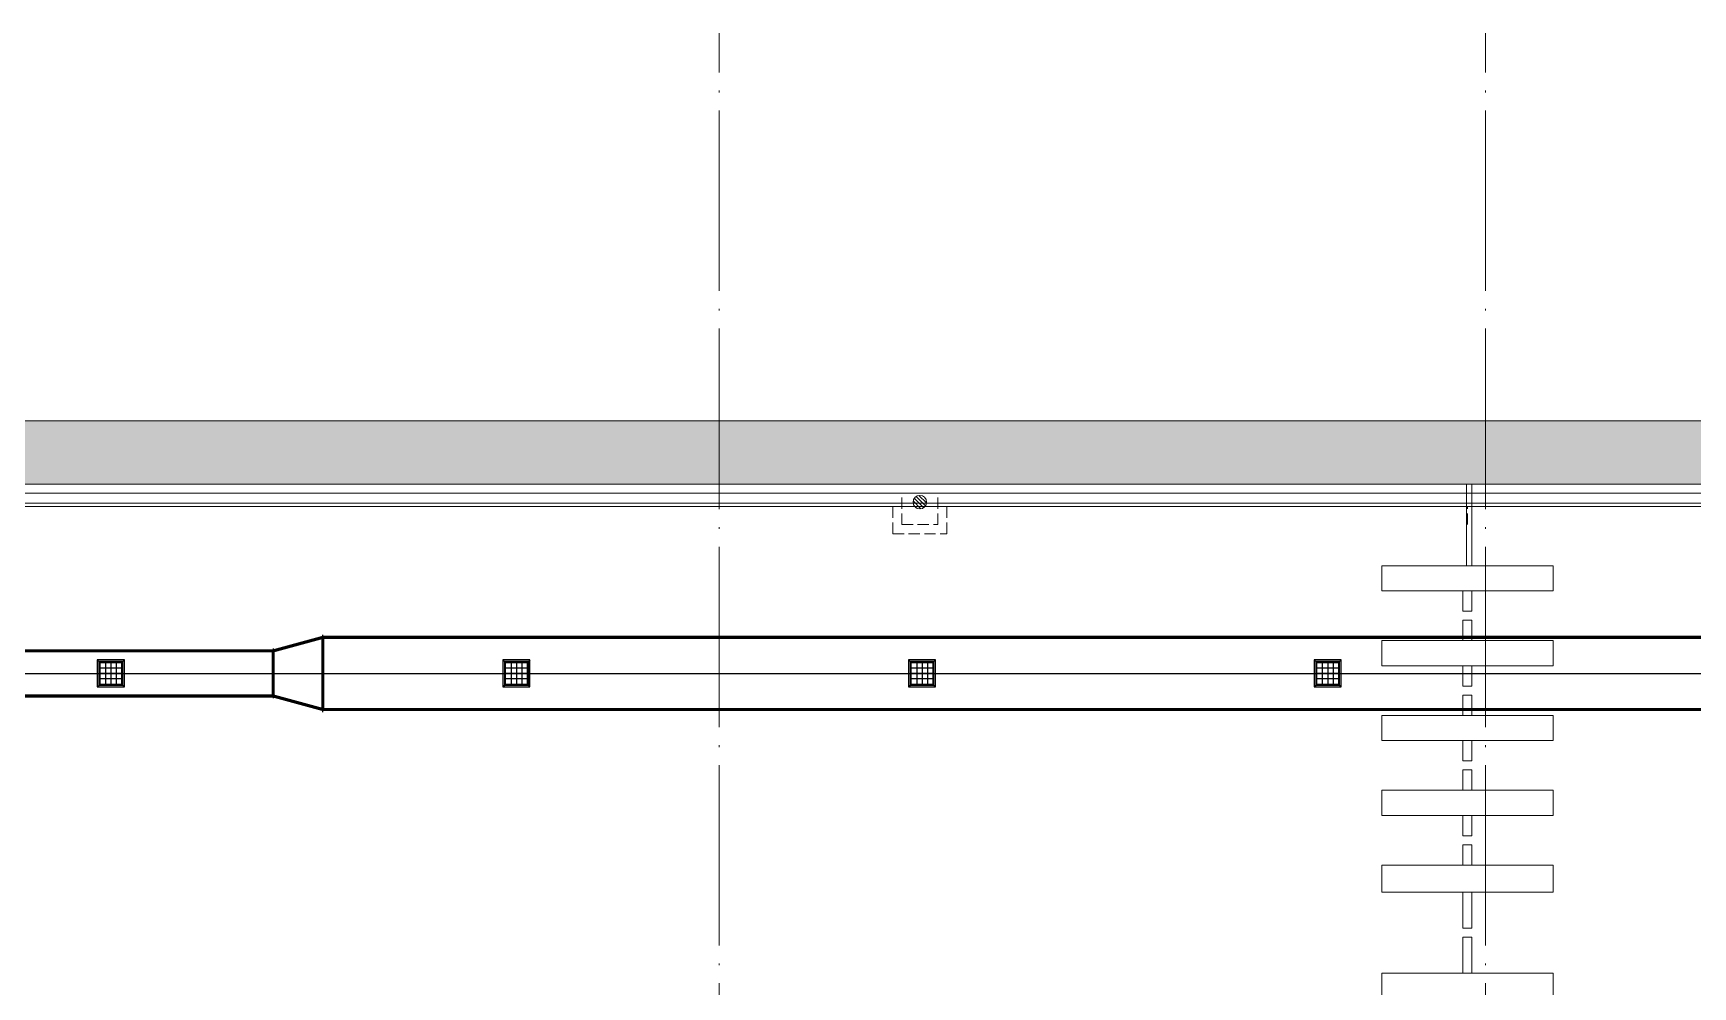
# Model space of a CAD drawing. Extents: x 4 to 13611208, y -605838 to 574722.
# Drawn here: x 13388786 to 13407197, y 198985 to 209560 of the extents above; entities that cross this region are included whole.
import ezdxf

# ---------------------------------------------------------------- set-up
doc = ezdxf.new("R2010")
doc.units = 0
doc.header["$LTSCALE"] = 1000
doc.header["$MEASUREMENT"] = 0
for name, pattern in [('CENTER2', [28.575, 19.05, -3.175, 3.175, -3.175]), ('DASH', [0.35, 0.25, -0.1]), ('DOTE', [2.42, 2, -0.2, 0.02, -0.2])]:
    doc.linetypes.add(name, pattern=pattern)
for name, color, linetype in [('DUCT-D-S中心线', 5, 'CENTER2'), ('DUCT-D-S法兰', 2, 'Continuous'), ('DUCT-D-S管', 130, 'Continuous'), ('DUCT-D-S管端线', 2, 'Continuous'), ('DUCT-D-S风口', 7, 'Continuous')]:
    doc.layers.add(name, color=color, linetype=linetype)
doc.layers.add('pipe排水', color=8, linetype='Continuous', lineweight=5)
doc.layers.add('建筑底图', color=8, linetype='Continuous', lineweight=13)

# ---------------------------------------------------------------- blocks, each defined once
blk = doc.blocks.new('地漏')
at = {"layer": 'pipe排水'}
h = blk.add_hatch(dxfattribs=at)
h.set_pattern_fill('ANSI31', color=8, scale=25, style=0)
h.set_pattern_definition([(45, (-444803.95, -349136.397), (-28.0633004, 28.0633004), [])])
h.paths.add_polyline_path([(100, 0, 1), (-100, 0, 1)])
blk.add_circle((0, 0), 100, dxfattribs=at)
blk = doc.blocks.new('$风口$00000107')
for p, q in [((100, 100), (-100, 100)), ((-100, 100), (-88, 88)), ((-100, 100), (-100, -100)), ((88, 88), (-88, 88)), ((-88, 88), (-88, -88)), ((-88, 88), (-80, 80)), ((-80, 80), (80, 80)), ((-80, -80), (-80, 80)), ((80, 40), (-80, 40)), ((-40, 80), (-40, -80)), ((0, 80), (0, -80)), ((40, 80), (40, -80)), ((80, 80), (88, 88)), ((80, 80), (80, -80)), ((100, 100), (88, 88)), ((88, -88), (88, 88)), ((100, -100), (100, 100)), ((-100, -100), (-88, -88)), ((-100, -100), (100, -100)), ((-88, -88), (-80, -80)), ((88, -88), (-88, -88)), ((80, 0), (-80, 0)), ((80, -40), (-80, -40)), ((-80, -80), (80, -80)), ((80, -80), (88, -88)), ((100, -100), (88, -88))]:
    blk.add_line(p, q)

msp = doc.modelspace()

# ---------------------------------------------------------------- hatches: boundary and pattern name
at = {"layer": '建筑底图'}
h = msp.add_hatch(dxfattribs=at)
h.set_pattern_fill('钢筋混凝土', color=8, scale=100, style=0)
h.set_pattern_definition([(45, (793255.26, 8e-09), (-176.7766953, 176.7766953), []), (50, (793255.26, 8e-09), (717.260183, -62.752135), [75, -825]), (355, (793255.26, 8e-09), (-138.751334, 752.192134), [60, -660]), (100.4514, (793315, -5.2), (578.50938, 689.439542), [63.74019, -701.14211]), (46.1842, (793255.26, 200), (1067.24105, -165.519014), [112.5, -1237.5]), (96.6356, (793344.2, 186.2), (934.662706, 974.11787), [95.61029, -1051.713]), (351.1842, (793255.3, 200), (934.661945, 974.1186), [90, -990]), (21, (793355.26, 150), (596.907052, -402.61889), [75, -825]), (326, (793355.26, 150), (243.31533, 725.150045), [60, -660]), (71.4514, (793405, 116.45), (840.22263, 322.530497), [63.74019, -701.14211]), (37.5, (793255.26, 8e-09), (12.1598553, 332.893854), [0, -652, 0, -670, 0, -662.5]), (7.5, (793255.26, 8e-09), (263.069537, 394.411712), [0, -382, 0, -637, 0, -252.5]), (327.5, (793032.26, 8e-09), (533.822436, -22.554872), [0, -250, 0, -780, 0, -1035]), (317.5, (792932.26, 8e-09), (583.18617, 100.104982), [0, -325, 0, -518, 0, -735])])
h.paths.add_polyline_path([(13421897.4, 205459.5), (13421897.4, 204559.5), (13422497.4, 204559.5), (13422497.4, 204759.5), (13453297.4, 204759.5), (13453297.4, 205459.5)])
h.paths.add_polyline_path([(13333997.4, 206729.5), (13333397.4, 206729.5), (13333397.4, 204559.5), (13413397.4, 204559.5), (13413397.4, 205259.5), (13333997.4, 205259.5)])

# ---------------------------------------------------------------- linework, layer by layer
at = {"layer": 'DUCT-D-S中心线'}
for p, q in [((13375897.4, 202459.5), (13391448.9, 202459.5)), ((13391449.1, 202459.5), (13391999.1, 202459.5)), ((13391999.3, 202459.5), (13409386.1, 202459.5))]:
    msp.add_line(p, q, dxfattribs=at)
at = {"layer": 'DUCT-D-S法兰'}
for p, q in [((13391449, 202734.5), (13391449, 202184.5)), ((13391999.2, 202029.5), (13391999.2, 202889.5))]:
    msp.add_line(p, q, dxfattribs=at)
at = {"layer": 'DUCT-D-S法兰', "color": 18, "true_color": 0x000000}
for p in [(13391448.9, 202459.5, 4400), (13391449.1, 202459.5, 4400), (13391999.1, 202459.5, 4450), (13391999.3, 202459.5, 4450)]:
    msp.add_point(p, dxfattribs=at)
at = {"layer": 'DUCT-D-S管', "const_width": 35}
for points in [[(13391448.9, 202709.5), (13375897.4, 202709.5)], [(13391448.9, 202209.5), (13391448.9, 202709.5)], [(13391449.1, 202709.5), (13391999.1, 202859.5)], [(13409386.1, 202859.5), (13391999.3, 202859.5)], [(13391999.3, 202859.5), (13391999.3, 202059.5)], [(13375897.4, 202209.5), (13391448.9, 202209.5)], [(13391449.1, 202209.5), (13391999.1, 202059.5)], [(13391999.3, 202059.5), (13409386.1, 202059.5)]]:
    msp.add_lwpolyline(points, dxfattribs=at)
at = {"layer": 'DUCT-D-S管', "color": 18, "true_color": 0x000000}
for p in [(13391449.1, 202459.5, 4400), (13391999.1, 202459.5, 4450)]:
    msp.add_point(p, dxfattribs=at)
at = {"layer": 'DUCT-D-S管端线'}
for p, q in [((13391449.1, 202709.5), (13391449.1, 202209.5)), ((13391999.1, 202059.5), (13391999.1, 202859.5))]:
    msp.add_line(p, q, dxfattribs=at)
at = {"layer": '建筑底图', "linetype": 'DOTE'}
for p, q in [((13396397.4, 180083), (13396397.4, 209559.5)), ((13404897.4, 180083), (13404897.4, 209559.5))]:
    msp.add_line(p, q, dxfattribs=at)
at = {"layer": '建筑底图', "color": 8}
for p, q in [((13333997.4, 205259.5), (13413797.4, 205259.5)), ((13333397.4, 204559.5), (13414397.4, 204559.5)), ((13333297.4, 204459.5), (13414507.4, 204459.5)), ((13333187.4, 204349.5), (13414607.4, 204349.5))]:
    msp.add_line(p, q, dxfattribs=at)
at = {"layer": '建筑底图', "color": 8, "linetype": 'DOTE'}
msp.add_line((13474197.4, 204559.5), (13119297.4, 204559.5), dxfattribs=at)
at = {"layer": '建筑底图', "linetype": 'ByBlock'}
for p, q in [((13404687.4, 203654.5), (13404687.4, 204559.5)), ((13404687.4, 204559.5), (13404747.4, 204559.5)), ((13404747.4, 203654.5), (13404747.4, 204559.5)), ((13404687.4, 203654.5), (13404747.4, 203654.5))]:
    msp.add_line(p, q, dxfattribs=at)
at = {"layer": '建筑底图', "linetype": 'DASH', "ltscale": 0.5}
for p, q in [((13398422.4, 204109.5), (13398422.4, 204449.5)), ((13398822.4, 204109.5), (13398822.4, 204449.5)), ((13398322.4, 204009.5), (13398322.4, 204349.5)), ((13398922.4, 204009.5), (13398922.4, 204349.5)), ((13404697.4, 204109.5), (13404697.4, 204309.5)), ((13398322.4, 204009.5), (13398922.4, 204009.5)), ((13398422.4, 204109.5), (13398822.4, 204109.5))]:
    msp.add_line(p, q, dxfattribs=at)
at = {"layer": '建筑底图'}
for p, q in [((13404647.4, 203374.5), (13404647.4, 203149.5)), ((13404747.4, 203374.5), (13404747.4, 203149.5)), ((13404747.4, 203149.5), (13404647.4, 203149.5)), ((13404647.4, 202824.5), (13404647.4, 203049.5)), ((13404747.4, 203049.5), (13404647.4, 203049.5)), ((13404747.4, 202824.5), (13404747.4, 203049.5)), ((13404647.4, 202544.5), (13404647.4, 202319.5)), ((13404747.4, 202544.5), (13404747.4, 202319.5)), ((13404747.4, 202319.5), (13404647.4, 202319.5)), ((13404747.4, 202219.5), (13404647.4, 202219.5)), ((13404647.4, 201994.5), (13404647.4, 202219.5)), ((13404747.4, 201994.5), (13404747.4, 202219.5)), ((13404647.4, 201714.5), (13404647.4, 201489.5)), ((13404747.4, 201714.5), (13404747.4, 201489.5)), ((13404747.4, 201489.5), (13404647.4, 201489.5)), ((13404747.4, 201389.5), (13404647.4, 201389.5)), ((13404647.4, 201164.5), (13404647.4, 201389.5)), ((13404747.4, 201164.5), (13404747.4, 201389.5)), ((13404647.4, 200884.5), (13404647.4, 200659.5)), ((13404747.4, 200884.5), (13404747.4, 200659.5)), ((13404747.4, 200659.5), (13404647.4, 200659.5)), ((13404647.4, 200334.5), (13404647.4, 200559.5)), ((13404747.4, 200559.5), (13404647.4, 200559.5)), ((13404747.4, 200334.5), (13404747.4, 200559.5)), ((13404647.4, 199634.5), (13404647.4, 200034.5)), ((13404747.4, 199634.5), (13404747.4, 200034.5)), ((13404747.4, 199634.5), (13404647.4, 199634.5)), ((13404747.4, 199534.5), (13404647.4, 199534.5)), ((13404647.4, 199134.5), (13404647.4, 199534.5)), ((13404747.4, 199134.5), (13404747.4, 199534.5))]:
    msp.add_line(p, q, dxfattribs=at)
at = {"layer": '建筑底图', "color": 8}
for points in [[(13473697.4, 207859.5), (13459597.4, 207859.5), (13459597.4, 205459.5), (13421797.4, 205459.5), (13421797.4, 205259.5), (13333997.4, 205259.5)], [(13333147.4, 207229.5), (13333147.4, 204309.5), (13427497.4, 204309.5)]]:
    msp.add_lwpolyline(points, dxfattribs=at)
at = {"layer": '建筑底图'}
for points in [[(13403747.4, 203374.5), (13403747.4, 203654.5), (13405647.4, 203654.5), (13405647.4, 203374.5)], [(13403747.4, 202544.5), (13403747.4, 202824.5), (13405647.4, 202824.5), (13405647.4, 202544.5)], [(13403747.4, 201714.5), (13403747.4, 201994.5), (13405647.4, 201994.5), (13405647.4, 201714.5)], [(13403747.4, 200884.5), (13403747.4, 201164.5), (13405647.4, 201164.5), (13405647.4, 200884.5)], [(13403747.4, 200034.5), (13403747.4, 200334.5), (13405647.4, 200334.5), (13405647.4, 200034.5)], [(13403747.4, 198834.5), (13403747.4, 199134.5), (13405647.4, 199134.5), (13405647.4, 198834.5)]]:
    msp.add_lwpolyline(points, close=True, dxfattribs=at)
for points in [[(13403805.4, 203099.5, 0, 100, 0), (13403805.4, 203099.5, 0, 0, 0), (13405041.6, 203099.5, 100, 0, 0), (13405326.5, 203099.5, 0, 0, 0)], [(13403805.4, 202269.5, 0, 100, 0), (13403805.4, 202269.5, 0, 0, 0), (13405041.6, 202269.5, 100, 0, 0), (13405326.5, 202269.5, 0, 0, 0)], [(13403805.4, 201439.5, 0, 100, 0), (13403805.4, 201439.5, 0, 0, 0), (13405041.6, 201439.5, 100, 0, 0), (13405326.5, 201439.5, 0, 0, 0)], [(13403807.5, 200609.5, 0, 100, 0), (13404079.3, 200609.5, 0, 0, 0), (13405315.4, 200609.5, 100, 0, 0), (13405600.3, 200609.5, 0, 0, 0)], [(13403807.5, 199584.5, 0, 100, 0), (13404079.3, 199584.5, 0, 0, 0), (13405315.4, 199584.5, 100, 0, 0), (13405600.3, 199584.5, 0, 0, 0)]]:
    msp.add_lwpolyline(points, format="xyseb", dxfattribs=at)

# ---------------------------------------------------------------- block references
at = {"layer": 'DUCT-D-S风口', "xscale": 1.5, "yscale": 1.5}
for p in [(13389647.4, 202459.5, 3435), (13394147.4, 202459.5, 3435), (13398647.4, 202459.5, 3435), (13403147.4, 202459.5, 3435)]:
    msp.add_blockref('$风口$00000107', p, dxfattribs=at)
at = {"layer": '建筑底图', "ltscale": 3.5, "xscale": -0.7499999999999998, "yscale": 0.7499999999999998, "zscale": 0.7499999999999998, "rotation": 180}
msp.add_blockref('地漏', (13398622.4, 204359.5), dxfattribs=at)

doc.saveas('drawing.dxf')
